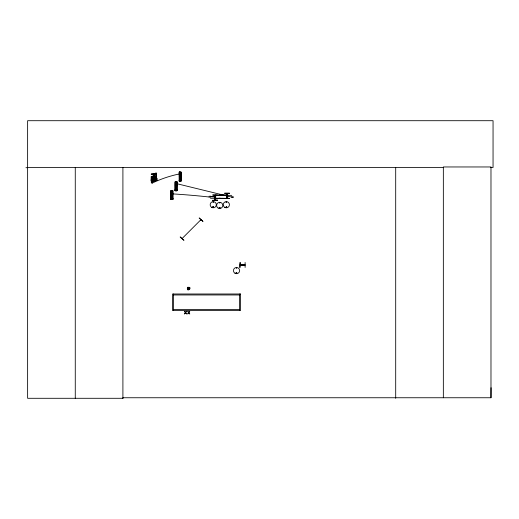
<?xml version="1.0" encoding="UTF-8"?>
<svg xmlns="http://www.w3.org/2000/svg" width="519" height="519" viewBox="0 0 519 519"><rect width="100%" height="100%" fill="white"/><g stroke="black" fill="none" stroke-linecap="round" stroke-linejoin="round"><path stroke-width="0.78" d="M490.624 167.501L493.05 167.501L493.05 120.706L27.624 120.706L27.624 398.294L122.977 398.294L122.912 397.749L490.98 397.749L491.052 387.712M151.327 176.7L151.795 176.583L151.665 180.573L151.217 180.573L151.308 176.784L151.301 177.55L151.756 177.2L156.161 177.504L151.301 177.329M151.652 176.81L151.749 177.504M155.479 180.859L156.076 180.573L155.629 180.573L155.758 176.531L155.713 177.329M156.076 180.573L156.174 176.791L156.057 177.303M212.771 207.049C214.016 205.446 213.51 208.787 212.816 206.932M212.926 206.964C213.653 208.1 213.465 206.192 213.043 206.841M219.44 202.838L219.972 202.91L219.472 202.773M219.245 207.606C220.037 209.475 220.413 206.121 219.265 207.73M220.037 207.814C219.316 206.672 219.485 208.599 219.92 207.937M226.07 202.157C226.965 201.307 226.187 203.189 226.167 201.982M226.628 207.126C226.161 205.835 225.804 208.177 226.673 207.049M226.816 207.049C225.402 208.34 226.336 205.809 226.725 206.828M236.275 268.012L236.807 268.083L236.307 267.953M236.067 272.91C237.313 271.307 236.807 274.642 236.113 272.793M236.223 272.819C236.82 274.032 236.956 271.975 236.288 272.76M188.397 289.336L189.416 288.622L188.702 287.597L187.677 288.317L188.397 289.336L188.527 288.609M188.572 288.33L188.702 287.597M214.989 198.018L214.983 197.473M154.188 176.707L154.733 176.707M201.028 219.881L200.548 220.011M213.017 202.021L213.439 202.352L213.075 201.982M227.316 196.098L226.933 195.663M240.135 264.904L245.124 265.125L240.148 265.105M156.167 176.985L156.109 176.583L151.308 176.564M182.578 238.331L182.24 238.63M200.989 219.913L200.509 220.121M156.07 178.646L155.512 177.939L151.691 177.985L151.191 178.75L151.191 180.677L155.499 180.833M155.512 177.939L151.691 178.03L151.25 180.67M156.063 176.81L151.276 176.817M187.982 289.141L188.455 288.577M188.637 288.363L189.117 287.792M151.282 182.811L152.151 183.116A111.403 97.721 -41 0 1 180.956 173.638L179.302 173.638M180.223 237.021L183.947 240.31L180.236 237.008M199.192 218.051L202.903 221.353M202.916 221.334L199.244 217.999M182.156 238.474L200.859 219.764M215.372 197.953L214.898 197.973M187.722 288.772L188.416 288.519M188.682 288.421L189.377 288.168M152.151 183.116L152.352 182.779M171.828 199.114L172.061 199.413M226.453 207.483L226.115 207.438M155.804 173.067L156.42 173.443L155.804 173.067L155.862 173.917M156.757 178.257L156.77 179.003L156.206 179.036L156.2 178.289L156.757 178.257L156.933 180.528L156.225 180.301L156.128 178.296M156.213 179.542L156.777 179.522L156.933 180.528M156.225 180.301L156.79 180.268M152.106 178.108L151.347 178.127L152.106 178.108L152.086 176.979L151.321 176.947L151.347 178.127M152.82 181.585L154.448 181.618L154.396 180.826L155.207 180.573L155.207 179.237L154.39 178.672L152.871 178.685L152.061 179.276L152.061 180.612L152.878 180.846L152.878 181.611L154.396 181.546M217.617 195.209L212.654 195.008L217.617 195.241M210.312 196.545L214.444 196.785L210.312 196.824M214.444 196.578L215.67 196.571M214.444 196.714L215.67 196.707M214.879 197.473L215.43 197.467M214.885 197.681L215.437 197.674M214.885 197.817L215.437 197.81M214.885 198.024L215.437 198.018M210.519 198.31L220.238 198.226M215.495 198.381L215.015 198.381L215.502 198.654M215.015 198.407L223.144 198.362L215.015 198.608M212.699 200.282L217.662 200.269M240.187 264.904L245.039 264.826M245.111 267.441L245.111 262.478M25.95 167.695L27.624 167.689M27.624 167.501L443.343 167.501M179.172 172.12L181.086 172.113L181.079 181.073L179.172 181.079M179.302 173.028L180.956 173.028M151.224 174.118L156.18 174.118M179.302 174.546L180.956 174.546M179.302 175.357L180.956 175.357M179.302 176.265L180.956 176.265M151.25 176.583L156.154 176.583L155.609 176.713M156.115 176.83L155.668 176.985M179.302 180.164L180.956 180.164M156.076 180.424L155.629 180.573M179.029 180.489L181.235 180.417M177.018 181.78L175.104 181.786L175.111 190.745L177.018 190.739L176.973 181.78M175.234 182.694L176.888 182.694M176.888 183.304L175.234 183.304L233.05 197.428M175.234 184.213L176.888 184.213M175.227 185.017L176.882 185.017M175.227 185.925L176.882 185.925M175.234 189.831L176.888 189.831M174.955 190.084L177.161 190.084M174.955 190.155L177.161 190.155M170.978 190.564L172.892 190.557L172.885 199.517L170.978 199.53L170.985 190.564M171.108 191.479L172.762 191.479M171.108 192.082L172.762 192.082M171.108 192.99L172.762 192.99M224.63 193.133L229.586 193.159M224.63 193.34L229.586 193.34M172.762 193.801L171.108 193.801A280.266 94.335 0 0 1 209.209 197.006M171.108 194.709L172.762 194.709M226.777 194.975L227.257 195.248L226.777 195.254M227.257 195.027L219.128 195.202M227.257 195.202L215.229 195.254L223.423 195.202M222.035 195.358L231.746 195.358M226.829 195.611L227.38 195.611M226.829 195.819L227.38 195.819M226.829 195.955L227.38 195.955M226.829 196.163L227.38 196.163M226.589 196.922L227.815 196.922M226.589 197.058L227.815 197.058M227.283 198.381L219.089 198.329L229.586 198.368L224.63 198.621M171.108 198.608L172.762 198.608M170.829 198.868L173.035 198.868M170.829 198.933L173.035 198.933M173.469 294.967L239.609 294.967M173.469 309.571L239.609 309.571M187.677 288.317L188.41 288.447M188.689 288.493L189.416 288.622M187.872 287.902L188.442 288.376L188.248 287.643M188.657 288.558L189.221 289.038M155.473 177.959L156.076 178.692L156.089 177.868M188.598 288.603L188.851 289.297M156.77 179.003L156.686 178.27M156.777 179.522L156.647 177.835M156.167 178.692L156.206 179.036M156.634 178.16L156.576 176.875M156.05 177.401L156.076 178.192M156.2 178.289L156.368 180.56M156.589 177.615L156.537 176.369M156.011 176.908L156.031 177.647M155.979 176.402L155.985 177.076M156.511 176.447L156.414 174.656M155.947 176.479L155.875 175.279M156.511 175.857L156.394 174.086M155.849 174.689L155.921 175.37M155.83 174.118L155.895 174.864M156.375 173.547L156.44 174.345M155.81 173.58L155.875 174.378M156.368 173.067L156.427 173.884M152.82 180.917L152.82 181.637M215.664 195.261L215.729 200.217M215.482 195.261L215.489 200.224L215.424 195.261M214.86 195.267L214.905 200.224M214.587 195.267L214.652 200.23M210.305 196.065L210.318 197.304M209.202 196.072L209.215 197.311M151.665 180.573L151.217 180.573M490.98 397.749L490.98 166.962L443.343 166.962L443.343 397.749M395.699 167.501L395.699 398.294M239.609 294.001L239.609 310.537M233.05 196.37L233.05 197.609M231.948 196.37L231.948 197.609M227.633 193.412L227.659 198.368M227.419 193.412L227.452 198.368M226.829 193.412L226.829 198.368L226.764 193.412M226.556 193.412L226.576 198.368M181.047 172.113L180.969 181.073M180.956 181.073L180.865 172.113L180.826 181.073M180.651 172.113L180.722 181.073M180.631 172.113L180.547 181.073L180.515 172.113M180.385 181.073L179.879 181.073M179.749 172.12L179.756 181.079M179.639 172.12L179.606 181.079M179.535 172.12L179.503 181.079M179.425 172.12L179.392 181.079M179.302 172.12L179.321 181.079M179.185 172.12L179.217 181.079M176.882 181.78L176.888 190.739M176.797 181.78L176.758 190.739M176.655 181.78L176.694 190.739M176.564 181.78L176.544 190.739M176.473 181.78L176.434 190.739M176.311 190.739L175.805 190.739M175.675 190.745L175.467 181.786M175.428 181.786L175.435 190.745M175.234 190.745L175.247 181.786L175.143 190.745M173.469 294.001L173.469 310.537M172.762 190.557L172.762 199.517M172.639 190.557L172.671 199.517L172.568 190.557M172.457 190.557L172.438 199.517M171.562 190.564L171.562 199.53M171.549 190.564L171.517 199.53M171.445 190.564L171.413 199.53M171.309 190.564L171.238 199.53M171.199 199.53L171.121 190.564L171.108 199.53M154.253 174.183L154.253 178.439M154.046 174.183L154.046 178.439M153.974 174.183L153.974 178.439M153.423 174.183L153.39 178.439M153.358 174.183L153.358 178.439M153.15 174.183L153.15 178.439M122.906 167.501L122.906 398.294M75.268 167.501L75.268 398.294M171.575 194.158C172.029 195.566 172.671 193.172 171.575 194.158M175.701 185.38C176.155 186.782 176.791 184.388 175.701 185.38M179.775 175.714C180.223 177.115 180.865 174.721 179.775 175.714M151.204 181.858L152.424 181.884L151.204 181.858M155.012 180.618C154.221 179.295 150.919 181.767 153.293 179.846L152.229 179.003L153.637 179.684L155.045 178.971L153.968 179.834L155.012 180.618M186.178 311.368L185.543 312.393L184.517 311.368L185.322 312.678L184.492 313.989L185.517 312.938L186.555 313.989L185.737 312.659L186.555 311.368L186.178 311.368M189.396 311.368L188.76 312.393L187.735 311.368L188.546 312.678L187.709 313.989L188.734 312.938L189.772 313.989L188.955 312.659L189.772 311.368L189.396 311.368M187.489 287.325C186.074 293.715 193.989 286.397 187.489 287.325M154.39 179.243L152.871 179.263L152.871 180.606L154.396 180.586L154.39 179.243M154.124 181.189L153.144 181.436L154.124 181.189M217.662 200.211L212.706 200.522L217.662 200.204M240.122 262.51L239.901 267.473L240.122 262.51M156.18 173.93L151.224 174.183L156.18 173.91M240.569 294.001L172.509 294.001L172.509 310.537L240.569 310.537L240.569 294.001M172.347 199.517L172.314 190.557L172.308 199.517M234.997 273.273A3.101 3.101 0 0 0 239.648 270.587A3.101 3.101 0 0 0 234.997 267.901A3.101 3.101 0 0 0 234.997 273.273M218.162 208.093A3.101 3.101 0 0 0 222.813 205.414A3.101 3.101 0 0 0 218.162 202.728A3.101 3.101 0 0 0 218.162 208.093M224.792 207.418A3.101 3.101 0 0 0 229.437 204.733A3.101 3.101 0 0 0 224.792 202.047A3.101 3.101 0 0 0 224.792 207.418M211.713 207.392A3.075 3.075 0 0 0 216.326 204.733A3.075 3.075 0 0 0 211.713 202.066A3.075 3.075 0 0 0 211.713 207.392"/></g></svg>
